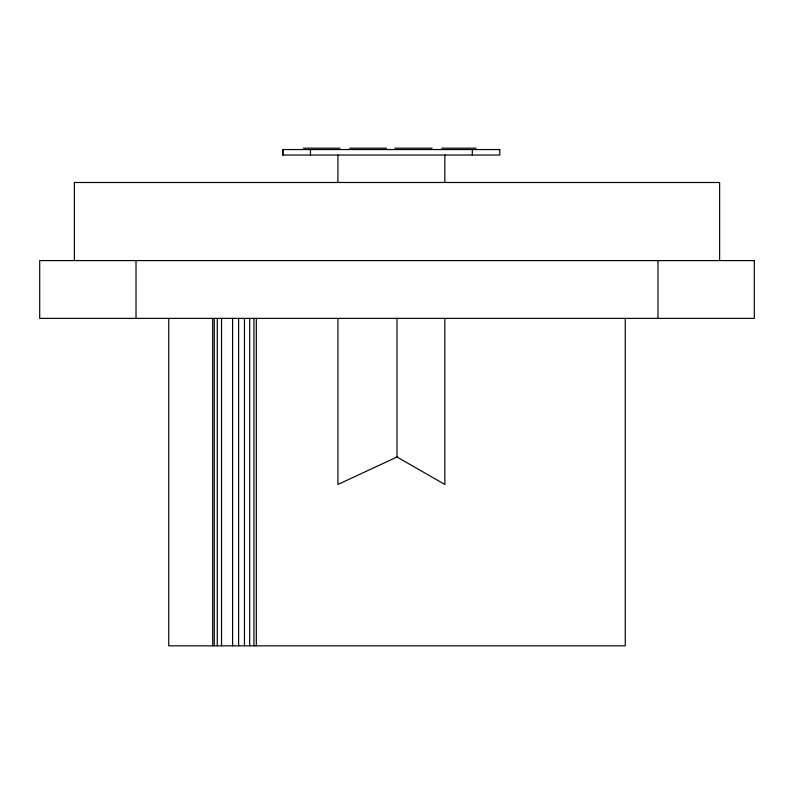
<?xml version="1.0" encoding="UTF-8"?>
<svg xmlns="http://www.w3.org/2000/svg" width="794" height="794" viewBox="0 0 794 794"><rect width="100%" height="100%" fill="white"/><g stroke="black" fill="none" stroke-linecap="round" stroke-linejoin="round"><path stroke-width="1.19" d="M444.858 318.384L444.858 484.459L397 457.007L337.926 484.459L337.926 318.384M303.338 148.18L340.07 148.18M349.638 148.18L386.569 148.18M394.757 148.18L432.144 148.18M441.782 148.18L476.092 148.18M719.632 260.591L719.632 182.491L74.368 182.491L74.368 260.591M657.988 260.591L657.988 318.384M625.245 318.384L625.245 645.82L168.755 645.82L168.755 318.384M472.311 149.55L472.311 155.038M444.858 155.038L444.858 182.491M397 318.156L397 457.007M337.926 155.038L337.926 182.491M310.474 149.55L310.474 155.038M283.021 149.55L283.021 155.038M256.313 318.384L256.313 645.82M253.941 318.384L253.941 645.82M249.673 318.384L249.673 645.82M244.453 318.384L244.453 645.82M238.617 318.384L238.617 645.82M232.582 318.384L232.582 645.82M221.536 318.384L221.536 645.82M217.268 318.384L217.268 645.82M214.251 318.384L214.251 645.82M212.693 318.384L212.693 645.82M136.012 260.591L136.012 318.384M499.763 149.55L282.644 149.55L282.644 155.038L499.763 155.038L499.763 149.55M754.3 260.591L39.7 260.591L39.7 318.384L754.3 318.384L754.3 260.591"/></g></svg>
